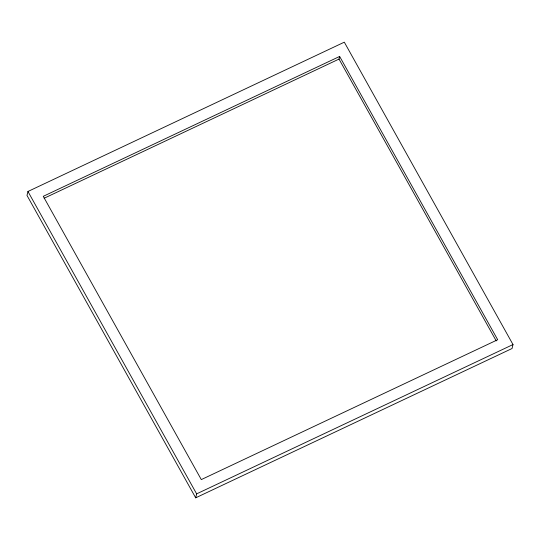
<?xml version="1.0" encoding="UTF-8"?>
<svg xmlns="http://www.w3.org/2000/svg" width="540" height="540" viewBox="0 0 540 540"><rect width="100%" height="100%" fill="white"/><g stroke="black" fill="none" stroke-linecap="round" stroke-linejoin="round"><path stroke-width="0.81" d="M27.952 191.484L27 195.44L195.689 497.826L512.048 348.516L513 344.56L344.311 42.174L27.952 191.484L196.634 493.864L195.689 497.826M496.226 340.895L339.019 59.076L339.647 56.437L43.267 196.317L201.299 479.601L497.684 339.728L339.647 56.437M44.159 198.234L339.019 59.076M196.634 493.864L513 344.56"/></g></svg>
